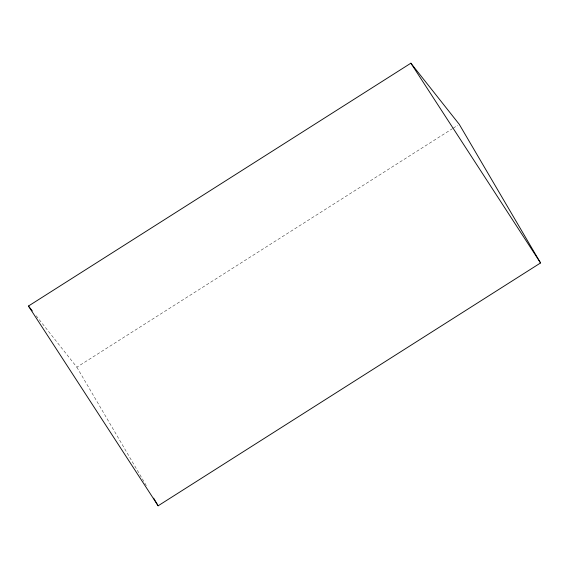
<?xml version="1.0" encoding="UTF-8"?>
<svg xmlns="http://www.w3.org/2000/svg" width="569" height="569" viewBox="0 0 569 569"><rect width="100%" height="100%" fill="white"/><g stroke="black" fill="none" stroke-linecap="round" stroke-linejoin="round"><path stroke-width="0.43" stroke-dasharray="2.85 2.13" d="M36.153 315.774L76.843 367.19L452.519 128.622M453.273 128.146L457.768 125.294M76.843 367.19L146.902 486.659"/><path stroke-width="0.85" d="M28.45 306.051L410.875 63.195L459.268 124.341L540.55 262.949L158.125 505.805L28.45 306.051L32.298 310.909M410.875 63.195L540.55 262.949M153.637 498.145L158.125 505.805"/></g></svg>
